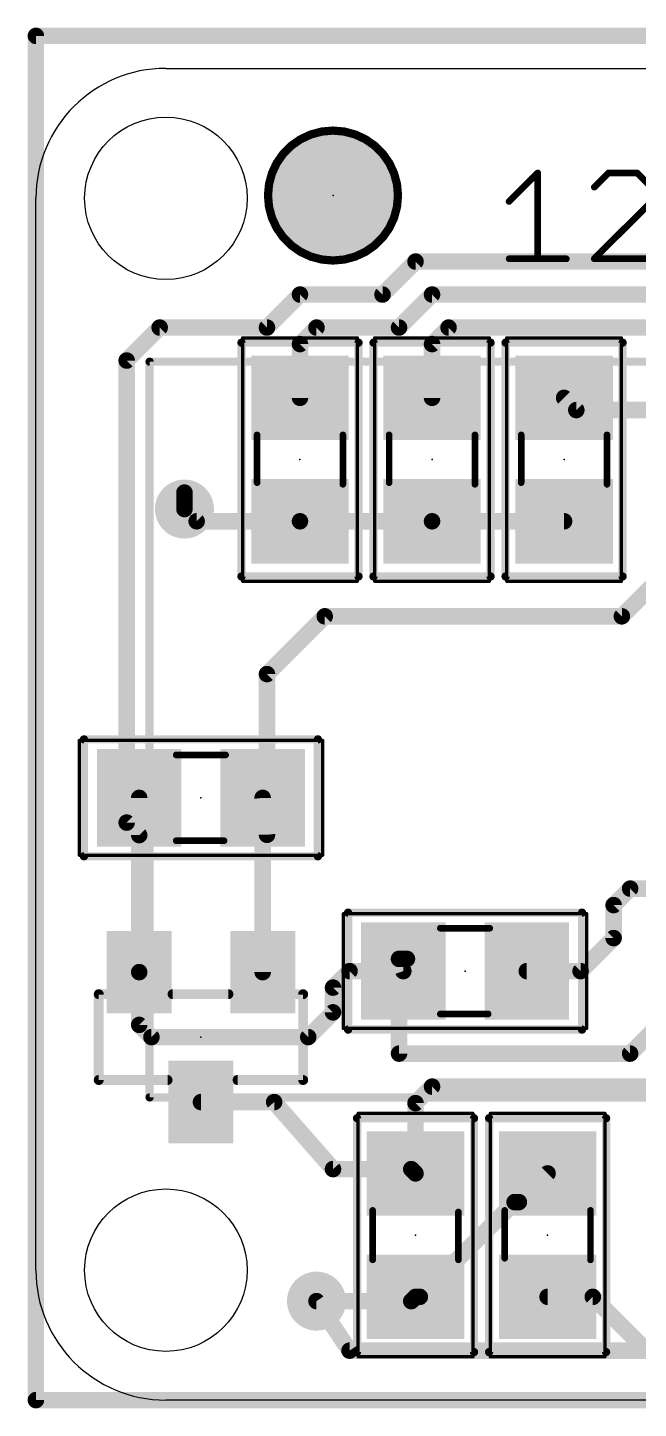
# Model space of a CAD drawing. Extents: x -0.1 to 34.1, y -0.1 to 21.1.
# Drawn here: x -0.13 to 9.27, y -0.13 to 21.13 of the extents above; entities that cross this region are included whole.
import ezdxf

# ---------------------------------------------------------------- set-up
doc = ezdxf.new("R2010")
doc.units = 0
for name, color, linetype in [('1', 12, 'CONTINUOUS'), ('16', 132, 'CONTINUOUS'), ('18', 110, 'CONTINUOUS'), ('20', 53, 'CONTINUOUS'), ('21', 40, 'CONTINUOUS'), ('22', 253, 'CONTINUOUS'), ('24', 53, 'CONTINUOUS'), ('40', 132, 'CONTINUOUS'), ('42', 132, 'CONTINUOUS'), ('52', 253, 'CONTINUOUS')]:
    doc.layers.add(name, color=color, linetype=linetype)

# ---------------------------------------------------------------- blocks, each defined once
blk = doc.blocks.new('RECT')
blk.add_solid([(-0.5, -0.5), (0.5, -0.5), (-0.5, 0.5), (0.5, 0.5)])
blk = doc.blocks.new('PIE')
at = {"const_width": 0.5}
blk.add_lwpolyline([(0, -0.25, 1), (0, 0.25, 1), (0, -0.25)], format="xyb", dxfattribs=at)
blk = doc.blocks.new('ROUNDV')
at = {"const_width": 0.5}
blk.add_lwpolyline([(0, -0.25, 1), (0, 0.25, 1), (0, -0.25)], format="xyb", dxfattribs=at)

msp = doc.modelspace()

# ---------------------------------------------------------------- linework, layer by layer
at = {"layer": '1', "const_width": 0.254}
for points in [[(0, 0), (0, 21)], [(0, 21), (34, 21)], [(2.286, 13.716), (2.286, 13.97)], [(4.318, 1.524), (4.826, 0.762)], [(4.826, 0.762), (22.606, 0.762)], [(34, 0), (0, 0)]]:
    msp.add_lwpolyline(points, dxfattribs=at)
at = {"layer": '1', "const_width": 0.127}
for points in [[(0.0635, 21, 1), (-0.0635, 21)], [(0, 21.0635, 1), (0, 20.9365)], [(2.3495, 13.97, 1), (2.2225, 13.97)], [(2.2225, 13.716, 1), (2.3495, 13.716)], [(4.3708, 1.5592, 1), (4.2652, 1.4888)], [(4.826, 0.8255, 1), (4.826, 0.6985)], [(4.7732, 0.7268, 1), (4.8788, 0.7972)], [(0, 0.0635, 1), (0, -0.0635)], [(-0.0635, 0, 1), (0.0635, 0)]]:
    msp.add_lwpolyline(points, format="xyb", dxfattribs=at)
at = {"layer": '16', "const_width": 0.254}
for points in [[(5.334, 17.018), (5.842, 17.526)], [(5.842, 17.526), (9.906, 17.526)], [(3.556, 16.51), (4.064, 17.018)], [(4.064, 17.018), (5.334, 17.018)], [(5.588, 16.51), (6.096, 17.018)], [(6.096, 17.018), (9.652, 17.018)], [(1.397, 16.002), (1.905, 16.51)], [(1.905, 16.51), (3.556, 16.51)], [(4.064, 16.256), (4.318, 16.51)], [(4.318, 16.51), (5.588, 16.51)], [(6.096, 16.256), (6.35, 16.51)], [(6.35, 16.51), (9.398, 16.51)], [(4.064, 15.428), (4.064, 16.256)], [(6.096, 15.428), (6.096, 16.256)], [(1.397, 8.89), (1.397, 16.002)], [(8.128, 15.428), (8.316, 15.24)], [(8.316, 15.24), (9.398, 15.24)], [(2.286, 13.716), (2.474, 13.528)], [(2.474, 13.528), (4.064, 13.528)], [(4.064, 13.528), (6.096, 13.528)], [(6.096, 13.528), (8.128, 13.528)], [(9.017, 12.065), (9.652, 12.7)], [(3.556, 11.176), (4.445, 12.065)], [(4.445, 12.065), (9.017, 12.065)], [(3.556, 8.702), (3.556, 11.176)], [(1.59, 9.271), (1.59, 8.697)], [(1.59, 6.588), (1.59, 9.271)], [(3.49, 6.588), (3.49, 9.271)], [(3.49, 9.271), (3.556, 8.702)], [(1.59, 8.697), (1.397, 8.89)], [(8.89, 7.62), (9.144, 7.874)], [(9.144, 7.874), (9.856, 7.874)], [(8.89, 7.112), (8.89, 7.62)], [(8.382, 6.604), (8.89, 7.112)], [(5.588, 6.792), (5.588, 5.334)], [(5.654, 6.604), (5.588, 6.792)], [(5.588, 6.792), (5.71, 6.792)], [(1.59, 6.588), (1.59, 5.776)], [(4.572, 6.35), (4.826, 6.604)], [(4.826, 6.604), (5.654, 6.604)], [(7.554, 6.604), (8.382, 6.604)], [(4.572, 5.969), (4.572, 6.35)], [(4.191, 5.588), (4.572, 5.969)], [(9.144, 5.334), (9.718, 5.908)], [(1.59, 5.776), (1.778, 5.588)], [(1.778, 5.588), (4.191, 5.588)], [(5.588, 5.334), (9.144, 5.334)], [(5.842, 4.572), (6.096, 4.826)], [(6.096, 4.826), (10.16, 4.826)], [(2.54, 4.588), (3.667, 4.588)], [(3.667, 4.588), (4.572, 3.556)], [(5.842, 3.49), (5.842, 4.572)], [(4.572, 3.556), (5.776, 3.556)], [(5.776, 3.556), (5.842, 3.49)], [(7.432, 3.048), (7.874, 3.49)], [(5.908, 1.59), (7.366, 3.048)], [(7.366, 3.048), (7.432, 3.048)], [(5.776, 1.524), (5.842, 1.59)], [(5.842, 1.59), (5.908, 1.59)], [(7.874, 1.59), (8.57, 1.59)], [(8.57, 1.59), (9.398, 0.762)], [(4.318, 1.524), (5.776, 1.524)]]:
    msp.add_lwpolyline(points, dxfattribs=at)
at = {"layer": '16', "const_width": 0.127}
for points in [[(5.842, 17.5895, 1), (5.842, 17.4625)], [(5.8869, 17.4811, 1), (5.7971, 17.5709)], [(4.064, 17.0815, 1), (4.064, 16.9545)], [(4.1089, 16.9731, 1), (4.0191, 17.0629)], [(5.2891, 17.0629, 1), (5.3789, 16.9731)], [(5.334, 16.9545, 1), (5.334, 17.0815)], [(6.096, 17.0815, 1), (6.096, 16.9545)], [(6.1409, 16.9731, 1), (6.0511, 17.0629)], [(1.905, 16.5735, 1), (1.905, 16.4465)], [(1.9499, 16.4651, 1), (1.8601, 16.5549)], [(3.5111, 16.5549, 1), (3.6009, 16.4651)], [(3.556, 16.4465, 1), (3.556, 16.5735)], [(4.318, 16.5735, 1), (4.318, 16.4465)], [(4.3629, 16.4651, 1), (4.2731, 16.5549)], [(5.5431, 16.5549, 1), (5.6329, 16.4651)], [(5.588, 16.4465, 1), (5.588, 16.5735)], [(6.35, 16.5735, 1), (6.35, 16.4465)], [(6.3949, 16.4651, 1), (6.3051, 16.5549)], [(4.1275, 16.256, 1), (4.0005, 16.256)], [(6.1595, 16.256, 1), (6.0325, 16.256)], [(4.0191, 16.3009, 1), (4.1089, 16.2111)], [(6.0511, 16.3009, 1), (6.1409, 16.2111)], [(1.4605, 16.002, 1), (1.3335, 16.002)], [(1.3521, 16.0469, 1), (1.4419, 15.9571)], [(8.1729, 15.4729, 1), (8.0831, 15.3831)], [(4.0005, 15.428, 1), (4.1275, 15.428)], [(6.0325, 15.428, 1), (6.1595, 15.428)], [(8.316, 15.3035, 1), (8.316, 15.1765)], [(8.2711, 15.1951, 1), (8.3609, 15.2849)], [(2.3309, 13.7609, 1), (2.2411, 13.6711)], [(2.474, 13.5915, 1), (2.474, 13.4645)], [(2.4291, 13.4831, 1), (2.5189, 13.5729)], [(4.064, 13.5915, 1), (4.064, 13.4645)], [(4.064, 13.4645, 1), (4.064, 13.5915)], [(6.096, 13.5915, 1), (6.096, 13.4645)], [(6.096, 13.4645, 1), (6.096, 13.5915)], [(8.128, 13.4645, 1), (8.128, 13.5915)], [(4.445, 12.1285, 1), (4.445, 12.0015)], [(4.4899, 12.0201, 1), (4.4001, 12.1099)], [(8.9721, 12.1099, 1), (9.0619, 12.0201)], [(9.017, 12.0015, 1), (9.017, 12.1285)], [(3.6195, 11.176, 1), (3.4925, 11.176)], [(3.5111, 11.2209, 1), (3.6009, 11.1311)], [(1.6535, 9.271, 1), (1.5265, 9.271)], [(1.6535, 9.271, 1), (1.5265, 9.271)], [(3.5535, 9.271, 1), (3.4265, 9.271)], [(3.5531, 9.2783, 1), (3.4269, 9.2637)], [(1.4419, 8.9349, 1), (1.3521, 8.8451)], [(1.3335, 8.89, 1), (1.4605, 8.89)], [(1.5265, 8.697, 1), (1.6535, 8.697)], [(1.5451, 8.6521, 1), (1.6349, 8.7419)], [(3.4925, 8.702, 1), (3.6195, 8.702)], [(3.4929, 8.6947, 1), (3.6191, 8.7093)], [(9.144, 7.9375, 1), (9.144, 7.8105)], [(9.1889, 7.8291, 1), (9.0991, 7.9189)], [(8.9535, 7.62, 1), (8.8265, 7.62)], [(8.8451, 7.6649, 1), (8.9349, 7.5751)], [(8.9349, 7.0671, 1), (8.8451, 7.1569)], [(8.8265, 7.112, 1), (8.9535, 7.112)], [(5.6515, 6.792, 1), (5.5245, 6.792)], [(5.6479, 6.813, 1), (5.5281, 6.771)], [(5.588, 6.8555, 1), (5.588, 6.7285)], [(5.71, 6.7285, 1), (5.71, 6.8555)], [(1.6535, 6.588, 1), (1.5265, 6.588)], [(1.5265, 6.588, 1), (1.6535, 6.588)], [(3.4265, 6.588, 1), (3.5535, 6.588)], [(4.826, 6.6675, 1), (4.826, 6.5405)], [(4.8709, 6.5591, 1), (4.7811, 6.6489)], [(5.5941, 6.583, 1), (5.7139, 6.625)], [(5.654, 6.5405, 1), (5.654, 6.6675)], [(7.554, 6.6675, 1), (7.554, 6.5405)], [(8.3371, 6.6489, 1), (8.4269, 6.5591)], [(8.382, 6.5405, 1), (8.382, 6.6675)], [(4.6355, 6.35, 1), (4.5085, 6.35)], [(4.5271, 6.3949, 1), (4.6169, 6.3051)], [(4.5085, 5.969, 1), (4.6355, 5.969)], [(4.6169, 5.9241, 1), (4.5271, 6.0139)], [(1.6349, 5.8209, 1), (1.5451, 5.7311)], [(1.5265, 5.776, 1), (1.6535, 5.776)], [(1.778, 5.6515, 1), (1.778, 5.5245)], [(1.7331, 5.5431, 1), (1.8229, 5.6329)], [(4.1461, 5.6329, 1), (4.2359, 5.5431)], [(4.191, 5.5245, 1), (4.191, 5.6515)], [(5.588, 5.3975, 1), (5.588, 5.2705)], [(5.5245, 5.334, 1), (5.6515, 5.334)], [(9.0991, 5.3789, 1), (9.1889, 5.2891)], [(9.144, 5.2705, 1), (9.144, 5.3975)], [(6.096, 4.8895, 1), (6.096, 4.7625)], [(6.1409, 4.7811, 1), (6.0511, 4.8709)], [(2.54, 4.6515, 1), (2.54, 4.5245)], [(3.7147, 4.6299, 1), (3.6193, 4.5461)], [(3.667, 4.5245, 1), (3.667, 4.6515)], [(5.9055, 4.572, 1), (5.7785, 4.572)], [(5.7971, 4.6169, 1), (5.8869, 4.5271)], [(4.572, 3.6195, 1), (4.572, 3.4925)], [(4.5243, 3.5141, 1), (4.6197, 3.5979)], [(5.8209, 3.6009, 1), (5.7311, 3.5111)], [(5.776, 3.4925, 1), (5.776, 3.6195)], [(7.9189, 3.4451, 1), (7.8291, 3.5349)], [(5.7785, 3.49, 1), (5.9055, 3.49)], [(5.7971, 3.4451, 1), (5.8869, 3.5349)], [(7.366, 3.1115, 1), (7.366, 2.9845)], [(7.4109, 3.0031, 1), (7.3211, 3.0929)], [(7.3871, 3.0929, 1), (7.4769, 3.0031)], [(7.432, 2.9845, 1), (7.432, 3.1115)], [(5.842, 1.6535, 1), (5.842, 1.5265)], [(5.8869, 1.5451, 1), (5.7971, 1.6349)], [(5.908, 1.5265, 1), (5.908, 1.6535)], [(7.874, 1.6535, 1), (7.874, 1.5265)], [(8.6149, 1.6349, 1), (8.5251, 1.5451)], [(8.57, 1.5265, 1), (8.57, 1.6535)], [(4.318, 1.5875, 1), (4.318, 1.4605)], [(5.7311, 1.5689, 1), (5.8209, 1.4791)], [(5.776, 1.4605, 1), (5.776, 1.5875)], [(5.8631, 1.6349, 1), (5.9529, 1.5451)]]:
    msp.add_lwpolyline(points, format="xyb", dxfattribs=at)
at = {"layer": '20'}
for p, q in [((2, 20.5), (32, 20.5)), ((0, 2), (0, 18.5)), ((32, 0), (2, 0))]:
    msp.add_line(p, q, dxfattribs=at)
for centre in [(2, 18.5), (2, 2)]:
    msp.add_circle(centre, 1.25, dxfattribs=at)
for centre, start, end in [((2, 18.5), 90, 180), ((2, 2), 180, 270)]:
    msp.add_arc(centre, 2, start, end, dxfattribs=at)
at = {"layer": '21'}
for points, const_width in [([(7.2818, 18.4501), (7.7224, 18.8907)], 0.1016), ([(7.7224, 18.8907), (7.7224, 17.5688)], 0.1016), ([(8.8118, 18.8907), (8.5915, 18.6704)], 0.1016), ([(9.2525, 18.8907), (8.8118, 18.8907)], 0.1016), ([(9.4728, 18.6704), (9.2525, 18.8907)], 0.1016), ([(8.5915, 17.5688), (9.4728, 18.4501)], 0.1016), ([(7.2818, 17.5688), (8.1631, 17.5688)], 0.1016), ([(9.4728, 17.5688), (8.5915, 17.5688)], 0.1016), ([(31.75, 15.985), (1.75, 15.985)], 0.127), ([(1.75, 15.985), (1.75, 4.66)], 0.127), ([(31.75, 4.66), (1.75, 4.66)], 0.127)]:
    msp.add_lwpolyline(points, dxfattribs=dict(at, const_width=const_width))
for points, const_width in [([(7.7478, 18.8907, 1), (7.697, 18.8907)], 0.0508), ([(7.7404, 18.8728, 1), (7.7045, 18.9087)], 0.0508), ([(8.8118, 18.9161, 1), (8.8118, 18.8653)], 0.0508), ([(8.8298, 18.8728, 1), (8.7939, 18.9087)], 0.0508), ([(9.2704, 18.9087, 1), (9.2345, 18.8728)], 0.0508), ([(9.2525, 18.8653, 1), (9.2525, 18.9161)], 0.0508), ([(8.5736, 18.6884, 1), (8.6095, 18.6524)], 0.0508), ([(7.2638, 18.468, 1), (7.2998, 18.4321)], 0.0508), ([(7.2818, 17.5942, 1), (7.2818, 17.5434)], 0.0508), ([(7.697, 17.5688, 1), (7.7478, 17.5688)], 0.0508), ([(8.1631, 17.5434, 1), (8.1631, 17.5942)], 0.0508), ([(8.5915, 17.5942, 1), (8.5915, 17.5434)], 0.0508), ([(8.5736, 17.5868, 1), (8.6095, 17.5508)], 0.0508), ([(1.75, 16.0168, 1), (1.75, 15.9533)], 0.0635), ([(1.7817, 15.985, 1), (1.7183, 15.985)], 0.0635), ([(1.7183, 4.66, 1), (1.7817, 4.66)], 0.0635), ([(1.75, 4.6917, 1), (1.75, 4.6283)], 0.0635)]:
    msp.add_lwpolyline(points, format="xyb", dxfattribs=dict(at, const_width=const_width))
at = {"layer": '22'}
for points, const_width in [([(3.1958, 16.278, 1), (3.1322, 16.278)], 0.0635), ([(3.164, 16.3098, 1), (3.164, 16.2463)], 0.0635), ([(4.9958, 16.278, 1), (4.9323, 16.278)], 0.0635), ([(4.964, 16.2463, 1), (4.964, 16.3098)], 0.0635), ([(5.196, 16.3098, 1), (5.196, 16.2463)], 0.0635), ([(5.2278, 16.278, 1), (5.1643, 16.278)], 0.0635), ([(7.0278, 16.278, 1), (6.9643, 16.278)], 0.0635), ([(6.996, 16.2463, 1), (6.996, 16.3098)], 0.0635), ([(7.228, 16.3098, 1), (7.228, 16.2463)], 0.0635), ([(7.2598, 16.278, 1), (7.1963, 16.278)], 0.0635), ([(9.0598, 16.278, 1), (8.9962, 16.278)], 0.0635), ([(9.028, 16.2463, 1), (9.028, 16.3098)], 0.0635), ([(3.1322, 12.678, 1), (3.1958, 12.678)], 0.0635), ([(3.164, 12.7098, 1), (3.164, 12.6463)], 0.0635), ([(4.9323, 12.678, 1), (4.9958, 12.678)], 0.0635), ([(4.964, 12.6463, 1), (4.964, 12.7098)], 0.0635), ([(5.196, 12.7098, 1), (5.196, 12.6463)], 0.0635), ([(5.1643, 12.678, 1), (5.2278, 12.678)], 0.0635), ([(6.9643, 12.678, 1), (7.0278, 12.678)], 0.0635), ([(6.996, 12.6463, 1), (6.996, 12.7098)], 0.0635), ([(7.228, 12.7098, 1), (7.228, 12.6463)], 0.0635), ([(7.1963, 12.678, 1), (7.2598, 12.678)], 0.0635), ([(8.9962, 12.678, 1), (9.0598, 12.678)], 0.0635), ([(9.028, 12.6463, 1), (9.028, 12.7098)], 0.0635), ([(0.74, 10.2028, 1), (0.74, 10.1393)], 0.0635), ([(0.7717, 10.171, 1), (0.7083, 10.171)], 0.0635), ([(4.3717, 10.171, 1), (4.3083, 10.171)], 0.0635), ([(4.34, 10.1393, 1), (4.34, 10.2028)], 0.0635), ([(0.74, 8.4028, 1), (0.74, 8.3392)], 0.0635), ([(0.7083, 8.371, 1), (0.7717, 8.371)], 0.0635), ([(4.3083, 8.371, 1), (4.3717, 8.371)], 0.0635), ([(4.34, 8.3392, 1), (4.34, 8.4028)], 0.0635), ([(4.804, 7.5358, 1), (4.804, 7.4723)], 0.0635), ([(4.8357, 7.504, 1), (4.7723, 7.504)], 0.0635), ([(8.4358, 7.504, 1), (8.3722, 7.504)], 0.0635), ([(8.404, 7.4723, 1), (8.404, 7.5358)], 0.0635), ([(1.0057, 6.2404, 1), (0.9295, 6.2404)], 0.0762), ([(2.1036, 6.2865, 1), (2.1036, 6.2103)], 0.0762), ([(2.9624, 6.2103, 1), (2.9624, 6.2865)], 0.0762), ([(4.1505, 6.2404, 1), (4.0743, 6.2404)], 0.0762), ([(4.804, 5.7358, 1), (4.804, 5.6723)], 0.0635), ([(8.404, 5.6723, 1), (8.404, 5.7358)], 0.0635), ([(4.7723, 5.704, 1), (4.8357, 5.704)], 0.0635), ([(8.3722, 5.704, 1), (8.4358, 5.704)], 0.0635), ([(0.9676, 4.9657, 1), (0.9676, 4.8895)], 0.0762), ([(0.9295, 4.9276, 1), (1.0057, 4.9276)], 0.0762), ([(2.0264, 4.8895, 1), (2.0264, 4.9657)], 0.0762), ([(3.1036, 4.9657, 1), (3.1036, 4.8895)], 0.0762), ([(4.0743, 4.9276, 1), (4.1505, 4.9276)], 0.0762), ([(4.1124, 4.8895, 1), (4.1124, 4.9657)], 0.0762), ([(4.942, 4.3717, 1), (4.942, 4.3083)], 0.0635), ([(4.9737, 4.34, 1), (4.9103, 4.34)], 0.0635), ([(6.7737, 4.34, 1), (6.7103, 4.34)], 0.0635), ([(6.742, 4.3083, 1), (6.742, 4.3717)], 0.0635), ([(6.974, 4.3717, 1), (6.974, 4.3083)], 0.0635), ([(7.0057, 4.34, 1), (6.9423, 4.34)], 0.0635), ([(8.8058, 4.34, 1), (8.7423, 4.34)], 0.0635), ([(8.774, 4.3083, 1), (8.774, 4.3717)], 0.0635), ([(4.942, 0.7717, 1), (4.942, 0.7083)], 0.0635), ([(4.9103, 0.74, 1), (4.9737, 0.74)], 0.0635), ([(6.7103, 0.74, 1), (6.7737, 0.74)], 0.0635), ([(6.742, 0.7083, 1), (6.742, 0.7717)], 0.0635), ([(6.974, 0.7717, 1), (6.974, 0.7083)], 0.0635), ([(6.9423, 0.74, 1), (7.0057, 0.74)], 0.0635), ([(8.7423, 0.74, 1), (8.8058, 0.74)], 0.0635), ([(8.774, 0.7083, 1), (8.774, 0.7717)], 0.0635)]:
    msp.add_lwpolyline(points, format="xyb", dxfattribs=dict(at, const_width=const_width))
for points, const_width in [([(4.964, 16.278), (3.164, 16.278)], 0.127), ([(3.164, 16.278), (3.164, 12.678)], 0.127), ([(4.964, 12.678), (4.964, 16.278)], 0.127), ([(6.996, 16.278), (5.196, 16.278)], 0.127), ([(5.196, 16.278), (5.196, 12.678)], 0.127), ([(6.996, 12.678), (6.996, 16.278)], 0.127), ([(9.028, 16.278), (7.228, 16.278)], 0.127), ([(7.228, 16.278), (7.228, 12.678)], 0.127), ([(9.028, 12.678), (9.028, 16.278)], 0.127), ([(3.164, 12.678), (4.964, 12.678)], 0.127), ([(5.196, 12.678), (6.996, 12.678)], 0.127), ([(7.228, 12.678), (9.028, 12.678)], 0.127), ([(0.74, 10.171), (0.74, 8.371)], 0.127), ([(4.34, 10.171), (0.74, 10.171)], 0.127), ([(4.34, 8.371), (4.34, 10.171)], 0.127), ([(0.74, 8.371), (4.34, 8.371)], 0.127), ([(4.804, 7.504), (4.804, 5.704)], 0.127), ([(8.404, 7.504), (4.804, 7.504)], 0.127), ([(8.404, 5.704), (8.404, 7.504)], 0.127), ([(0.9676, 6.2404), (0.9676, 4.9276)], 0.1524), ([(2.9624, 6.2484), (2.1036, 6.2484)], 0.1524), ([(4.1124, 4.9276), (4.1124, 6.2404)], 0.1524), ([(4.804, 5.704), (8.404, 5.704)], 0.127), ([(0.9676, 4.9276), (2.0264, 4.9276)], 0.1524), ([(3.1036, 4.9276), (4.1124, 4.9276)], 0.1524), ([(6.742, 4.34), (4.942, 4.34)], 0.127), ([(4.942, 4.34), (4.942, 0.74)], 0.127), ([(6.742, 0.74), (6.742, 4.34)], 0.127), ([(8.774, 4.34), (6.974, 4.34)], 0.127), ([(6.974, 4.34), (6.974, 0.74)], 0.127), ([(8.774, 0.74), (8.774, 4.34)], 0.127), ([(4.942, 0.74), (6.742, 0.74)], 0.127), ([(6.974, 0.74), (8.774, 0.74)], 0.127)]:
    msp.add_lwpolyline(points, dxfattribs=dict(at, const_width=const_width))
at = {"layer": '24'}
for p in [(4.572, 18.542), (4.064, 14.478), (6.096, 14.478), (8.128, 14.478), (2.54, 9.271), (6.604, 6.604), (2.54, 5.588), (5.842, 2.54), (7.874, 2.54)]:
    msp.add_point(p, dxfattribs=at)
at = {"layer": '40', "const_width": 0.0508}
for points in [[(3.181, 16.351), (3.181, 12.605)], [(4.947, 16.351), (3.181, 16.351)], [(4.947, 12.605), (4.947, 16.351)], [(5.213, 16.351), (5.213, 12.605)], [(6.979, 16.351), (5.213, 16.351)], [(6.979, 12.605), (6.979, 16.351)], [(7.245, 16.351), (7.245, 12.605)], [(9.011, 16.351), (7.245, 16.351)], [(9.011, 12.605), (9.011, 16.351)], [(3.181, 12.605), (4.947, 12.605)], [(5.213, 12.605), (6.979, 12.605)], [(7.245, 12.605), (9.011, 12.605)], [(4.413, 10.154), (0.667, 10.154)], [(0.667, 10.154), (0.667, 8.388)], [(4.413, 8.388), (4.413, 10.154)], [(0.667, 8.388), (4.413, 8.388)], [(8.477, 7.487), (4.731, 7.487)], [(4.731, 7.487), (4.731, 5.721)], [(8.477, 5.721), (8.477, 7.487)], [(4.731, 5.721), (8.477, 5.721)], [(4.959, 4.413), (4.959, 0.667)], [(6.725, 4.413), (4.959, 4.413)], [(6.725, 0.667), (6.725, 4.413)], [(6.991, 4.413), (6.991, 0.667)], [(8.757, 4.413), (6.991, 4.413)], [(8.757, 0.667), (8.757, 4.413)], [(4.959, 0.667), (6.725, 0.667)], [(6.991, 0.667), (8.757, 0.667)]]:
    msp.add_lwpolyline(points, dxfattribs=at)
at = {"layer": '40', "const_width": 0.0254}
for points in [[(3.1937, 16.351, 1), (3.1683, 16.351)], [(3.181, 16.3637, 1), (3.181, 16.3383)], [(4.9597, 16.351, 1), (4.9343, 16.351)], [(4.947, 16.3383, 1), (4.947, 16.3637)], [(5.2257, 16.351, 1), (5.2003, 16.351)], [(5.213, 16.3637, 1), (5.213, 16.3383)], [(6.9917, 16.351, 1), (6.9663, 16.351)], [(6.979, 16.3383, 1), (6.979, 16.3637)], [(7.2577, 16.351, 1), (7.2323, 16.351)], [(7.245, 16.3637, 1), (7.245, 16.3383)], [(9.0237, 16.351, 1), (8.9983, 16.351)], [(9.011, 16.3383, 1), (9.011, 16.3637)], [(3.181, 12.6177, 1), (3.181, 12.5923)], [(3.1683, 12.605, 1), (3.1937, 12.605)], [(4.9343, 12.605, 1), (4.9597, 12.605)], [(4.947, 12.5923, 1), (4.947, 12.6177)], [(5.213, 12.6177, 1), (5.213, 12.5923)], [(5.2003, 12.605, 1), (5.2257, 12.605)], [(6.9663, 12.605, 1), (6.9917, 12.605)], [(6.979, 12.5923, 1), (6.979, 12.6177)], [(7.245, 12.6177, 1), (7.245, 12.5923)], [(7.2323, 12.605, 1), (7.2577, 12.605)], [(8.9983, 12.605, 1), (9.0237, 12.605)], [(9.011, 12.5923, 1), (9.011, 12.6177)], [(0.667, 10.1667, 1), (0.667, 10.1413)], [(0.6797, 10.154, 1), (0.6543, 10.154)], [(4.4257, 10.154, 1), (4.4003, 10.154)], [(4.413, 10.1413, 1), (4.413, 10.1667)], [(0.667, 8.4007, 1), (0.667, 8.3753)], [(0.6543, 8.388, 1), (0.6797, 8.388)], [(4.4003, 8.388, 1), (4.4257, 8.388)], [(4.413, 8.3753, 1), (4.413, 8.4007)], [(4.731, 7.4997, 1), (4.731, 7.4743)], [(4.7437, 7.487, 1), (4.7183, 7.487)], [(8.4897, 7.487, 1), (8.4643, 7.487)], [(8.477, 7.4743, 1), (8.477, 7.4997)], [(4.731, 5.7337, 1), (4.731, 5.7083)], [(8.477, 5.7083, 1), (8.477, 5.7337)], [(4.7183, 5.721, 1), (4.7437, 5.721)], [(8.4643, 5.721, 1), (8.4897, 5.721)], [(4.9717, 4.413, 1), (4.9463, 4.413)], [(4.959, 4.4257, 1), (4.959, 4.4003)], [(6.7377, 4.413, 1), (6.7123, 4.413)], [(6.725, 4.4003, 1), (6.725, 4.4257)], [(7.0037, 4.413, 1), (6.9783, 4.413)], [(6.991, 4.4257, 1), (6.991, 4.4003)], [(8.7697, 4.413, 1), (8.7443, 4.413)], [(8.757, 4.4003, 1), (8.757, 4.4257)], [(4.959, 0.6797, 1), (4.959, 0.6543)], [(4.9463, 0.667, 1), (4.9717, 0.667)], [(6.7123, 0.667, 1), (6.7377, 0.667)], [(6.725, 0.6543, 1), (6.725, 0.6797)], [(6.991, 0.6797, 1), (6.991, 0.6543)], [(6.9783, 0.667, 1), (7.0037, 0.667)], [(8.7443, 0.667, 1), (8.7697, 0.667)], [(8.757, 0.6543, 1), (8.757, 0.6797)]]:
    msp.add_lwpolyline(points, format="xyb", dxfattribs=at)
at = {"layer": '42', "const_width": 0.127}
for points in [[(4.23, 19.4817), (4.3984, 19.5268)], [(4.3984, 19.5268), (4.572, 19.542)], [(4.572, 19.542), (4.7456, 19.5268)], [(4.7456, 19.5268), (4.914, 19.4817)], [(3.806, 19.1848), (3.9292, 19.308)], [(3.9252, 19.304), (5.2188, 19.304)], [(3.9292, 19.308), (4.072, 19.408)], [(4.072, 19.408), (4.23, 19.4817)], [(4.1213, 19.431), (5.0227, 19.431)], [(4.914, 19.4817), (5.072, 19.408)], [(5.072, 19.408), (5.2148, 19.308)], [(5.2148, 19.308), (5.338, 19.1848)], [(3.706, 19.042), (3.806, 19.1848)], [(3.8005, 19.177), (5.3435, 19.177)], [(5.338, 19.1848), (5.438, 19.042)], [(3.5872, 18.7156), (3.6323, 18.884)], [(3.6323, 18.884), (3.706, 19.042)], [(3.6505, 18.923), (5.4935, 18.923)], [(3.7116, 19.05), (5.4324, 19.05)], [(5.438, 19.042), (5.5117, 18.884)], [(5.5117, 18.884), (5.5568, 18.7156)], [(3.572, 18.542), (3.5872, 18.7156)], [(3.5831, 18.669), (5.5609, 18.669)], [(3.6087, 18.796), (5.5353, 18.796)], [(5.5568, 18.7156), (5.572, 18.542)], [(3.5872, 18.3684), (3.572, 18.542)], [(3.572, 18.542), (5.572, 18.542)], [(5.572, 18.542), (5.5568, 18.3684)], [(3.5831, 18.415), (5.5609, 18.415)], [(3.6323, 18.2), (3.5872, 18.3684)], [(3.6087, 18.288), (5.5353, 18.288)], [(5.5568, 18.3684), (5.5117, 18.2)], [(3.706, 18.042), (3.6323, 18.2)], [(3.6505, 18.161), (5.4935, 18.161)], [(3.806, 17.8992), (3.706, 18.042)], [(3.7116, 18.034), (5.4324, 18.034)], [(5.438, 18.042), (5.338, 17.8992)], [(5.5117, 18.2), (5.438, 18.042)], [(3.8005, 17.907), (5.3435, 17.907)], [(3.9292, 17.776), (3.806, 17.8992)], [(5.338, 17.8992), (5.2148, 17.776)], [(3.9252, 17.78), (5.2188, 17.78)], [(4.072, 17.676), (3.9292, 17.776)], [(4.23, 17.6023), (4.072, 17.676)], [(4.1213, 17.653), (5.0227, 17.653)], [(4.3984, 17.5572), (4.23, 17.6023)], [(4.914, 17.6023), (4.7456, 17.5572)], [(5.072, 17.676), (4.914, 17.6023)], [(5.2148, 17.776), (5.072, 17.676)], [(4.572, 17.542), (4.3984, 17.5572)], [(4.7456, 17.5572), (4.572, 17.542)]]:
    msp.add_lwpolyline(points, dxfattribs=at)
at = {"layer": '42', "const_width": 0.0635}
for points in [[(4.3956, 19.5584, 1), (4.4011, 19.4952)], [(4.4066, 19.4961, 1), (4.3901, 19.5575)], [(4.5748, 19.5736, 1), (4.5692, 19.5104)], [(4.5748, 19.5104, 1), (4.5692, 19.5736)], [(4.7539, 19.5575, 1), (4.7374, 19.4961)], [(4.7429, 19.4952, 1), (4.7484, 19.5584)], [(3.9252, 19.3358, 1), (3.9252, 19.2723)], [(3.911, 19.3341, 1), (3.9474, 19.282)], [(3.9517, 19.2856, 1), (3.9068, 19.3305)], [(4.0586, 19.4368, 1), (4.0854, 19.3792)], [(4.0902, 19.382, 1), (4.0538, 19.434)], [(4.1213, 19.4627, 1), (4.1213, 19.3993)], [(4.2218, 19.5124, 1), (4.2382, 19.451)], [(4.2434, 19.4529, 1), (4.2166, 19.5105)], [(4.9274, 19.5105, 1), (4.9006, 19.4529)], [(4.9058, 19.451, 1), (4.9222, 19.5124)], [(5.0227, 19.3993, 1), (5.0227, 19.4627)], [(5.0902, 19.434, 1), (5.0538, 19.382)], [(5.0586, 19.3792, 1), (5.0854, 19.4368)], [(5.2372, 19.3305, 1), (5.1923, 19.2856)], [(5.1966, 19.282, 1), (5.233, 19.3341)], [(5.2188, 19.2723, 1), (5.2188, 19.3358)], [(3.8005, 19.2087, 1), (3.8005, 19.1453)], [(3.7835, 19.2072, 1), (3.8284, 19.1623)], [(3.832, 19.1666, 1), (3.7799, 19.203)], [(5.3641, 19.203, 1), (5.312, 19.1666)], [(5.3156, 19.1623, 1), (5.3605, 19.2072)], [(5.3435, 19.1453, 1), (5.3435, 19.2087)], [(3.6035, 18.8974, 1), (3.6611, 18.8706)], [(3.663, 18.8758, 1), (3.6016, 18.8922)], [(3.6505, 18.9548, 1), (3.6505, 18.8913)], [(3.68, 19.0602, 1), (3.732, 19.0238)], [(3.7348, 19.0286, 1), (3.6772, 19.0554)], [(3.7116, 19.0817, 1), (3.7116, 19.0183)], [(5.4668, 19.0554, 1), (5.4092, 19.0286)], [(5.412, 19.0238, 1), (5.464, 19.0602)], [(5.4324, 19.0183, 1), (5.4324, 19.0817)], [(5.5424, 18.8922, 1), (5.481, 18.8758)], [(5.4829, 18.8706, 1), (5.5405, 18.8974)], [(5.4935, 18.8913, 1), (5.4935, 18.9548)], [(3.5831, 18.7007, 1), (3.5831, 18.6373)], [(3.5565, 18.7239, 1), (3.6179, 18.7074)], [(3.6188, 18.7129, 1), (3.5556, 18.7184)], [(3.6087, 18.8277, 1), (3.6087, 18.7643)], [(5.5884, 18.7184, 1), (5.5252, 18.7129)], [(5.5261, 18.7074, 1), (5.5875, 18.7239)], [(5.5353, 18.7643, 1), (5.5353, 18.8277)], [(5.5609, 18.6373, 1), (5.5609, 18.7007)], [(3.6036, 18.5448, 1), (3.5404, 18.5392)], [(3.572, 18.5738, 1), (3.572, 18.5103)], [(3.5404, 18.5448, 1), (3.6036, 18.5392)], [(5.6036, 18.5392, 1), (5.5404, 18.5448)], [(5.5404, 18.5392, 1), (5.6036, 18.5448)], [(5.572, 18.5103, 1), (5.572, 18.5738)], [(3.5831, 18.4467, 1), (3.5831, 18.3833)], [(3.6179, 18.3766, 1), (3.5565, 18.3601)], [(3.5556, 18.3656, 1), (3.6188, 18.3711)], [(3.6087, 18.3197, 1), (3.6087, 18.2563)], [(5.5252, 18.3711, 1), (5.5884, 18.3656)], [(5.5875, 18.3601, 1), (5.5261, 18.3766)], [(5.5353, 18.2563, 1), (5.5353, 18.3197)], [(5.5609, 18.3833, 1), (5.5609, 18.4467)], [(3.6611, 18.2134, 1), (3.6035, 18.1866)], [(3.6016, 18.1918, 1), (3.663, 18.2082)], [(3.6505, 18.1928, 1), (3.6505, 18.1293)], [(3.732, 18.0602, 1), (3.68, 18.0238)], [(3.6772, 18.0286, 1), (3.7348, 18.0554)], [(3.7116, 18.0658, 1), (3.7116, 18.0023)], [(5.4092, 18.0554, 1), (5.4668, 18.0286)], [(5.464, 18.0238, 1), (5.412, 18.0602)], [(5.4324, 18.0023, 1), (5.4324, 18.0658)], [(5.481, 18.2082, 1), (5.5424, 18.1918)], [(5.5405, 18.1866, 1), (5.4829, 18.2134)], [(5.4935, 18.1293, 1), (5.4935, 18.1928)], [(3.8005, 17.9387, 1), (3.8005, 17.8753)], [(3.8284, 17.9217, 1), (3.7835, 17.8768)], [(3.7799, 17.881, 1), (3.832, 17.9174)], [(5.312, 17.9174, 1), (5.3641, 17.881)], [(5.3605, 17.8768, 1), (5.3156, 17.9217)], [(5.3435, 17.8753, 1), (5.3435, 17.9387)], [(3.9252, 17.8117, 1), (3.9252, 17.7483)], [(3.9474, 17.802, 1), (3.911, 17.7499)], [(3.9068, 17.7535, 1), (3.9517, 17.7984)], [(4.0854, 17.7048, 1), (4.0586, 17.6472)], [(4.0538, 17.65, 1), (4.0902, 17.702)], [(4.1213, 17.6848, 1), (4.1213, 17.6213)], [(4.2382, 17.633, 1), (4.2218, 17.5716)], [(4.2166, 17.5735, 1), (4.2434, 17.6311)], [(4.9006, 17.6311, 1), (4.9274, 17.5735)], [(4.9222, 17.5716, 1), (4.9058, 17.633)], [(5.0227, 17.6213, 1), (5.0227, 17.6848)], [(5.0538, 17.702, 1), (5.0902, 17.65)], [(5.0854, 17.6472, 1), (5.0586, 17.7048)], [(5.1923, 17.7984, 1), (5.2372, 17.7535)], [(5.233, 17.7499, 1), (5.1966, 17.802)], [(5.2188, 17.7483, 1), (5.2188, 17.8117)], [(4.4011, 17.5888, 1), (4.3956, 17.5256)], [(4.3901, 17.5265, 1), (4.4066, 17.5879)], [(4.5692, 17.5736, 1), (4.5748, 17.5104)], [(4.5692, 17.5104, 1), (4.5748, 17.5736)], [(4.7374, 17.5879, 1), (4.7539, 17.5265)], [(4.7484, 17.5256, 1), (4.7429, 17.5888)]]:
    msp.add_lwpolyline(points, format="xyb", dxfattribs=at)
at = {"layer": '52'}
for points, const_width in [([(3.404, 14.122), (3.404, 14.859)], 0.1016), ([(4.724, 14.097), (4.724, 14.859)], 0.1016), ([(5.436, 14.122), (5.436, 14.859)], 0.1016), ([(6.756, 14.097), (6.756, 14.859)], 0.1016), ([(7.468, 14.122), (7.468, 14.859)], 0.1016), ([(8.788, 14.097), (8.788, 14.859)], 0.1016), ([(2.921, 9.931), (2.159, 9.931)], 0.1016), ([(2.896, 8.611), (2.159, 8.611)], 0.1016), ([(6.985, 7.264), (6.223, 7.264)], 0.1016), ([(4.1124, 6.2484), (0.9676, 6.2484)], 0.1524), ([(0.9676, 6.2484), (0.9676, 4.9276)], 0.1524), ([(4.1124, 4.9276), (4.1124, 6.2484)], 0.1524), ([(6.96, 5.944), (6.223, 5.944)], 0.1016), ([(0.9676, 4.9276), (4.1124, 4.9276)], 0.1524), ([(5.182, 2.921), (5.182, 2.159)], 0.1016), ([(6.502, 2.896), (6.502, 2.159)], 0.1016), ([(7.214, 2.184), (7.214, 2.921)], 0.1016), ([(8.534, 2.159), (8.534, 2.921)], 0.1016)]:
    msp.add_lwpolyline(points, dxfattribs=dict(at, const_width=const_width))
for points, const_width in [([(3.4294, 14.859, 1), (3.3786, 14.859)], 0.0508), ([(4.7494, 14.859, 1), (4.6986, 14.859)], 0.0508), ([(5.4614, 14.859, 1), (5.4106, 14.859)], 0.0508), ([(6.7814, 14.859, 1), (6.7306, 14.859)], 0.0508), ([(7.4934, 14.859, 1), (7.4426, 14.859)], 0.0508), ([(8.8134, 14.859, 1), (8.7626, 14.859)], 0.0508), ([(3.3786, 14.122, 1), (3.4294, 14.122)], 0.0508), ([(4.6986, 14.097, 1), (4.7494, 14.097)], 0.0508), ([(5.4106, 14.122, 1), (5.4614, 14.122)], 0.0508), ([(6.7306, 14.097, 1), (6.7814, 14.097)], 0.0508), ([(7.4426, 14.122, 1), (7.4934, 14.122)], 0.0508), ([(8.7626, 14.097, 1), (8.8134, 14.097)], 0.0508), ([(2.159, 9.9564, 1), (2.159, 9.9056)], 0.0508), ([(2.921, 9.9056, 1), (2.921, 9.9564)], 0.0508), ([(2.159, 8.6364, 1), (2.159, 8.5856)], 0.0508), ([(2.896, 8.5856, 1), (2.896, 8.6364)], 0.0508), ([(6.223, 7.2894, 1), (6.223, 7.2386)], 0.0508), ([(6.985, 7.2386, 1), (6.985, 7.2894)], 0.0508), ([(0.9676, 6.2865, 1), (0.9676, 6.2103)], 0.0762), ([(1.0057, 6.2484, 1), (0.9295, 6.2484)], 0.0762), ([(4.1505, 6.2484, 1), (4.0743, 6.2484)], 0.0762), ([(4.1124, 6.2103, 1), (4.1124, 6.2865)], 0.0762), ([(6.223, 5.9694, 1), (6.223, 5.9186)], 0.0508), ([(6.96, 5.9186, 1), (6.96, 5.9694)], 0.0508), ([(0.9676, 4.9657, 1), (0.9676, 4.8895)], 0.0762), ([(0.9295, 4.9276, 1), (1.0057, 4.9276)], 0.0762), ([(4.0743, 4.9276, 1), (4.1505, 4.9276)], 0.0762), ([(4.1124, 4.8895, 1), (4.1124, 4.9657)], 0.0762), ([(5.2074, 2.921, 1), (5.1566, 2.921)], 0.0508), ([(6.5274, 2.896, 1), (6.4766, 2.896)], 0.0508), ([(7.2394, 2.921, 1), (7.1886, 2.921)], 0.0508), ([(8.5594, 2.921, 1), (8.5086, 2.921)], 0.0508), ([(5.1566, 2.159, 1), (5.2074, 2.159)], 0.0508), ([(6.4766, 2.159, 1), (6.5274, 2.159)], 0.0508), ([(7.1886, 2.184, 1), (7.2394, 2.184)], 0.0508), ([(8.5086, 2.159, 1), (8.5594, 2.159)], 0.0508)]:
    msp.add_lwpolyline(points, format="xyb", dxfattribs=dict(at, const_width=const_width))

# ---------------------------------------------------------------- block references
at = {"layer": '16'}
msp.add_blockref('PIE', (4.572, 18.542), dxfattribs=at)
at = {"layer": '16', "xscale": 1.3, "yscale": 1.5}
for p, rotation in [((4.064, 15.428), 90), ((6.096, 15.428), 90), ((8.128, 15.428), 90), ((4.064, 13.528), 90), ((6.096, 13.528), 90), ((8.128, 13.528), 90), ((1.59, 9.271), 180), ((3.49, 9.271), 180), ((5.654, 6.604), 180), ((7.554, 6.604), 180), ((5.842, 3.49), 270), ((7.874, 3.49), 90), ((5.842, 1.59), 270), ((7.874, 1.59), 90)]:
    msp.add_blockref('RECT', p, dxfattribs=dict(at, rotation=rotation))
at = {"layer": '16', "yscale": 1.27}
for p in [(1.59, 6.588), (3.49, 6.588), (2.54, 4.588)]:
    msp.add_blockref('RECT', p, dxfattribs=at)
at = {"layer": '18', "xscale": 0.908, "yscale": 0.908}
for p in [(2.286, 13.716), (2.286, 13.716), (4.318, 1.524), (4.318, 1.524)]:
    msp.add_blockref('ROUNDV', p, dxfattribs=at)
at = {"layer": '52', "xscale": 0.7501, "yscale": 1.4501}
for p, rotation in [((4.0652, 15.2087), 90), ((6.0972, 15.2087), 90), ((8.1292, 15.2087), 90), ((4.0652, 13.7609), 90), ((6.0972, 13.7609), 90), ((8.1292, 13.7609), 90), ((1.8094, 9.2721), 180), ((3.2572, 9.2721), 180), ((5.8734, 6.6052), 180), ((7.3212, 6.6052), 180), ((5.8409, 3.2572), 270), ((7.8752, 3.2707), 90), ((5.8409, 1.8094), 270), ((7.8752, 1.8229), 90)]:
    msp.add_blockref('RECT', p, dxfattribs=dict(at, rotation=rotation))
at = {"layer": '52', "xscale": 0.4572, "yscale": 0.5842}
for p in [(1.6002, 6.5913), (3.4798, 6.5913), (2.54, 4.5847)]:
    msp.add_blockref('RECT', p, dxfattribs=at)

doc.saveas('drawing.dxf')
